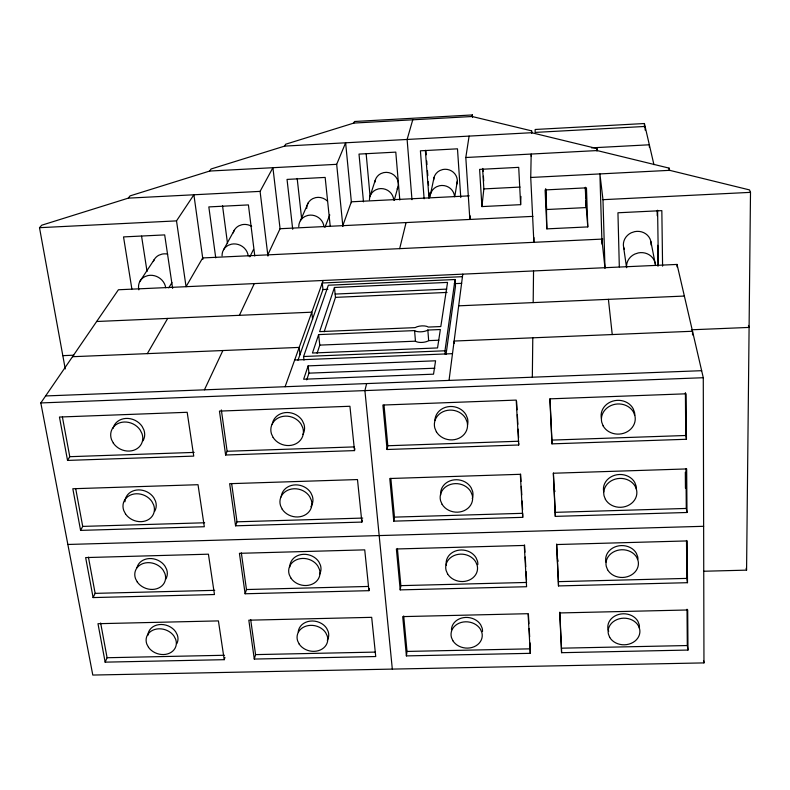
<?xml version="1.0" encoding="UTF-8"?>
<svg xmlns="http://www.w3.org/2000/svg" width="790" height="790" viewBox="0 0 790 790"><rect width="100%" height="100%" fill="white"/><g stroke="black" fill="none" stroke-linecap="round" stroke-linejoin="round"><path stroke-width="1.19" d="M530.288 653.33L528.085 613.692L402.712 616.615L406.396 655.898L530.288 653.33L530.001 642.853M703.584 571.249L746.57 570.143L750.5 192.355L749.513 189.916L669.693 170.334L530.732 177.474L533.872 242.313L533.931 237.583M532.332 377.205L532.786 337.814M533.181 302.6L533.546 270.94M530.732 177.474L531.186 154.05L531.305 156.489M669.693 170.334L669.11 168.122L597.121 150.564L596.875 148.55L531.591 132.71L531.63 130.864L472.124 116.505L353.831 123.072L285.644 144.234L284.627 146.101L211.058 168.991L209.696 171.045L130.054 195.89L128.276 198.142L41.752 225.199L39.5 227.688L65.244 368.95M522.723 517.341L520.333 474.306L389.776 478.513L393.776 521.143L522.723 517.341L522.783 514.32M518.704 444.997L516.206 400.096L382.893 405.043L387.06 449.5L518.704 444.997L518.754 443.121M520.63 204.659L518.714 167.352L479.609 169.386L481.92 206.585L520.63 204.659L520.936 196.424M481.92 206.585L483.855 188.919L482.611 168.448M449.036 380.415L462.782 274.15M470.317 215.887L469.853 219.452L465.804 157.506L469.102 136.097M406.396 655.898L407.008 651.434L403.69 615.943M446.034 354.404L455.494 286.158L455.03 279.522L328.334 285.229L303.597 356.507L304.002 360.102M445.254 354.424L444.977 350.79L455.03 279.522M400.214 589.883L396.382 548.981L524.284 545.436L526.584 586.723L400.214 589.883L400.866 585.637L397.39 548.457M472.124 116.505L472.371 114.945L354.483 121.502L353.831 123.072M454.783 196.562L457.301 181.186M393.776 521.143L394.467 517.124L390.843 478.296M368.94 590.673L364.733 549.86L239.429 553.326L245.117 593.764L368.94 590.673L369.335 588.54M387.06 449.5L387.801 445.748L384.009 405.053M361.869 522.081L357.485 479.56L229.653 483.687L235.568 525.814L361.869 522.081L362.294 520.077M430.629 193.688L434.095 177.266M354.503 450.606L349.931 406.267L219.452 411.096L225.624 455.01L354.503 450.606L354.947 448.74M366.629 383.584L364.911 390.596L392.314 669.091M399.681 248.643L406.07 222.563M394.19 200.463L397.893 187.131M412.755 119.803L407.117 139.455L411.975 199.682M254.281 659.058L248.82 620.189L371.685 617.336L375.734 656.539L254.281 659.058L255.575 654.614L250.667 619.508M245.117 593.764L246.47 589.538L241.345 552.891M224.222 659.68L218.415 620.9L97.98 623.705L105.149 662.148L224.222 659.68L224.933 657.458M369.868 196.759L375.23 180.308M317.096 353.268L319.782 345.112L318.627 334.604L414.582 330.595A7.673 2.933 -4.6 0 0 420.932 331.81A7.673 2.933 -4.6 0 0 427.834 330.042L440.356 329.519L437.541 347.936L312.445 353.021L318.627 334.604M324.167 331.78L335.483 297.366L334.456 287.471L447.545 282.405L440.81 326.547L428.338 327.07A7.673 2.933 -4.6 0 0 415.155 327.623L319.624 331.632L334.456 287.471M306.727 379.881L308.959 373.156L308.13 365.879L435.576 360.803L433.532 374.174L303.646 379.23L308.13 365.879M297.968 360.27L322.962 289.545L322.261 282.998L462.456 276.668M285.101 386.725L323.169 280.48M342.811 225.654L351.353 201.806L469.25 195.861M235.568 525.814L237 521.815L231.628 483.441M324.907 227.431L329.786 214.91M225.624 455.01L227.125 451.278L221.348 409.951M342.89 226.503L336.678 164.33L345.625 142.792L351.441 202.734M300.388 220.686L308.258 202.773M105.149 662.148L107.085 657.734L100.646 623.004M204.422 389.826L222.879 350.533M239.41 315.319L254.301 283.6M267.79 254.864L280.065 228.725L532.944 216.371M93.102 597.576L85.646 557.582L208.422 554.185L214.465 594.534L93.102 597.576L95.146 593.369L88.421 557.138M249.847 256.809L253.531 249.423M80.58 530.386L72.818 488.743L198.023 484.704L204.314 526.732L80.58 530.386L82.713 526.407L75.672 488.477M267.938 256.049L260.088 191.378L272.915 167.697L280.094 228.942M223.619 249.66L234.433 230.018M147.325 353.634L167.687 318.429M67.535 460.412L59.448 417.031L187.181 412.291L193.738 456.107L67.535 460.412L69.777 456.689L62.42 417.071M168.754 287.866L171.934 282.623M139.978 281.22L154.228 259.614M602.76 239.064L202.684 257.935L186.055 286.691L176.516 220.884L193.896 194.775L202.882 259.318M40.823 402.93L118.411 289.762L677.04 264.433L703.278 377.719L703.959 662.899L92.795 675.055L40.823 402.93L703.278 377.719M653.932 164.666L644.413 123.526L535.166 129.481L535.126 132.414L645.084 126.449L645.154 130.113M284.627 146.101L531.591 132.71M591.513 147.849L649.331 144.787L649.37 147.226M209.696 171.045L336.678 164.33M465.804 157.506L597.121 150.564M128.276 198.142L260.088 191.378M483.855 188.919L520.087 187.072M39.5 227.688L176.516 220.884M602 244.15L599.906 173.919L602.977 199.682L750.5 192.355M546.848 228.873L587.78 226.908L586.466 187.842L545.11 189.926L546.848 228.873L546.325 201.391M322.962 289.545L327.88 289.318M454.319 283.659L461.686 283.334M335.138 294.068L446.804 289.11M335.483 297.366L447.041 292.428M96.647 321.5L311.803 312.188L312.613 319.486M458.684 305.829L684.367 296.053M62.825 355.648L73.855 355.194M319.782 345.112L415.461 341.181A7.653 2.972 -4.6 0 0 421.801 342.425A7.653 2.972 -4.6 0 0 428.674 340.628L438.885 340.214M691.477 329.786L749.098 327.416L748.466 325.441M72.512 356.705L299.193 347.403L300.042 354.75M303.597 356.507L444.977 350.79M294.67 360.013L452.492 353.663M308.959 373.156L434.925 368.199M45.613 395.948L701.648 370.688M69.777 456.689L194.162 452.403M227.125 451.278L354.167 446.903M387.801 445.748L518.803 441.235M551.963 443.862L551.904 440.099L685.73 435.497L686.451 439.27L551.963 443.862L549.889 398.851L686.115 393.805L686.451 439.27M82.713 526.407L204.659 522.773M237 521.815L362.719 518.072M394.467 517.124L522.812 513.312M553.425 473.042L555.232 512.345L686.273 508.444L686.984 512.493L555.301 516.374L553.316 473.24L686.668 468.934L686.984 512.493M67.861 544.468L703.633 526.298M95.146 593.369L214.732 590.337M246.47 589.538L368.505 586.447M400.866 585.637L526.644 582.447M556.683 544.043L558.412 581.647L686.796 578.399L687.498 582.694L558.5 585.923L556.595 544.547L687.191 540.923L687.498 582.694M107.085 657.734L224.419 655.265M255.575 654.614L375.25 652.096M407.008 651.434L530.337 648.837M559.824 612.181L561.473 648.185L687.3 645.539L687.981 650.061L561.572 652.688L559.745 612.951L687.695 609.979L687.981 650.061M608.725 631.23L608.083 629.62A15.83 13.262 -0.7 0 1 618.659 614.462A15.83 13.262 -0.7 0 1 637.895 621.276L639.179 624.574A15.83 13.262 -0.7 0 1 639.396 628.03M746.135 568.247L746.57 570.143M650.901 241.602L655.117 263.218M703.584 660.618L703.959 662.899M131.871 289.022L123.536 236.911L164.685 234.906L172.635 288.399M141.568 236.161L147.049 271.503M623.596 247.142L626.588 267.701A14.457 13.361 -11.5 0 1 634.696 254.113L638.29 252.919A14.457 13.361 -11.5 0 1 655.345 265.549M215.739 257.866L208.827 206.911L248.416 204.916L254.795 256.019M222.523 205.657L227.52 243.567M292.705 229.307L287.037 179.409L325.164 177.424L330.22 226.256M297.178 178.461L301.622 218.514M601.852 239.103L604.962 267.701M608.409 299.341L612.24 334.555M363.489 201.835L359.006 154.089L395.79 152.124L399.809 200.008M366.135 153.497L370.066 196.305M587.78 226.908L585.775 200.65M414.582 330.595L415.461 341.181M427.834 330.042L428.674 340.628M424.121 198.784L420.408 150.811L457.479 148.826L460.768 197.53M425.958 151.097L426.235 154.781M426.699 160.903L426.975 164.577M427.439 170.699L427.815 175.607M428.279 181.73L428.555 185.403M429.118 192.76L429.395 196.434M425.366 150.327L429.01 198.25M454.309 343.472L454.132 341.043L692.514 331.257L692.534 334.93M472.371 114.945L472.519 117.384M482.966 169.02L483.115 171.42M483.411 176.219L483.697 181.019M516.591 401.35L517.065 409.803M517.332 414.641L517.865 424.309M518.131 429.148L518.605 437.611M520.63 474.109L521.035 481.456M521.311 486.354L521.785 494.935M522.131 501.058L522.605 509.629M524.56 544.932L524.965 552.2M525.231 557.039L525.775 566.716M526.041 571.555L526.515 580.028M528.401 614.116L528.935 623.695M529.201 628.485L529.665 636.868M531.63 130.864L531.739 133.312M550.008 398.891L551.904 440.099M545.791 189.244L546.226 198.962M545.702 188.82L546.621 209.528L586.121 207.582L585.459 188.03M585.321 187.25L585.696 198.211M596.875 148.55L596.954 150.989M602.977 199.682L604.982 268.314M619.321 266.882L617.948 212.777L661.842 210.634L662.583 266.151M561.473 648.185L561.572 652.688M558.412 581.647L558.5 585.923M644.413 123.526L644.472 127.22M555.232 512.345L555.301 516.374M657.596 210.239L658.406 265.302M657.162 210.742L657.231 215.68M657.665 245.295L657.981 266.269M669.11 168.122L669.14 170.581M677.04 264.433L677.06 266.872M685.404 392.65L685.73 435.497M685.977 468.658L686.273 508.444M686.51 540.449L686.796 578.399M687.024 609.218L687.3 645.539M685.325 472.242L685.444 488.2M138.843 289.841A14.032 12.521 29.8 0 1 144.728 276.707L147.957 275.572A14.032 12.521 29.8 0 1 165.712 287.748M153.359 261.549A13.529 12.156 30.5 0 1 158.83 255.229L161.96 254.123A13.529 12.156 30.5 0 1 167.668 254.143M306.668 208.56A12.344 11.574 25.2 0 1 312.702 198.665L315.644 197.619A12.344 11.574 25.2 0 1 327.485 201.174M298.758 226.641A12.758 11.899 24.5 0 1 304.97 216.46L308.011 215.384A12.758 11.899 24.5 0 1 323.94 226.7M430.135 196.7A12.255 11.702 10.6 0 1 436.515 186.796L439.507 185.739A12.255 11.702 10.6 0 1 454.576 196.72M433.611 180.199A11.87 11.376 10.6 0 1 439.813 170.561L442.706 169.534A11.87 11.376 10.6 0 1 456.808 184.119M222.059 255.812A13.361 12.206 27.7 0 1 228.29 245.295L231.421 244.189A13.361 12.206 27.7 0 1 248.218 255.911M233.248 232.882A12.907 11.86 28.4 0 1 238.955 225.782L241.987 224.696A12.907 11.86 28.4 0 1 251.664 226.335M651.079 244.979A13.934 12.946 -12.5 0 0 634.686 231.638L631.23 232.793A13.934 12.946 -12.5 0 0 624.258 249.294M369.424 199.761A12.225 11.593 19.2 0 1 375.606 189.906L378.548 188.859A12.225 11.593 19.2 0 1 393.697 199.791M374.855 182.243A11.84 11.277 19.8 0 1 380.8 173.632L383.663 172.615A11.84 11.277 19.8 0 1 395.701 176.792A11.84 11.277 19.8 0 1 397.163 188.958M136.966 567.635A15.622 13.025 19.7 0 1 149.231 558.57A15.622 13.025 19.7 0 1 164.922 566.045L166.621 569.353A15.622 13.025 19.7 0 1 165.614 579.366M147.888 635.348A15.296 12.541 18 0 1 158.997 624.623A15.296 12.541 18 0 1 175.647 631.743L177.306 634.923A15.296 12.541 18 0 1 176.842 643.593M327.317 640.305A15.395 12.838 12.5 0 0 328.206 631.546L326.665 628.317A15.395 12.838 12.5 0 0 310.045 621.128A15.395 12.838 12.5 0 0 298.215 631.97M319.575 574.36A15.711 13.361 13.7 0 0 320.454 565.235L318.884 561.888A15.711 13.361 13.7 0 0 301.257 554.56A15.711 13.361 13.7 0 0 289.841 566.963M601.417 418.473A16.847 15.02 -4.1 0 1 612.655 401.162A16.847 15.02 -4.1 0 1 633.126 408.637L634.498 412.35A16.847 15.02 -4.1 0 1 634.785 415.293M554.916 491.508A24.49 21.468 -0.4 0 1 554.412 489.296M434.885 420.537A16.541 14.822 7.1 0 1 447.594 406.791A16.541 14.822 7.1 0 1 465.962 414.691L467.483 418.364A16.541 14.822 7.1 0 1 467.473 425.119M440.711 495.004A16.205 14.2 6.6 0 1 452.078 480.231A16.205 14.2 6.6 0 1 471.087 487.657L472.568 491.183A16.205 14.2 6.6 0 1 472.272 498.539M603.728 491.805A16.491 14.398 -2.6 0 1 614.739 475.264A16.491 14.398 -2.6 0 1 634.785 482.502L636.128 486.067A16.491 14.398 -2.6 0 1 636.404 488.892M113.059 428.397A16.353 14.072 24.5 0 1 125.758 418.443A16.353 14.072 24.5 0 1 142.131 426.432L143.928 430.017A16.353 14.072 24.5 0 1 142.951 440.899M124.939 501.798A15.978 13.539 21.9 0 1 136.403 490.077A15.978 13.539 21.9 0 1 153.754 497.661L155.502 501.107A15.978 13.539 21.9 0 1 154.514 511.545M310.885 506.755A16.037 13.904 15.3 0 0 312.396 496.199L310.776 492.713A16.037 13.904 15.3 0 0 293.446 485.04A16.037 13.904 15.3 0 0 281.2 496.91M272.224 424.487A16.393 14.487 17.4 0 1 284.973 412.647A16.393 14.487 17.4 0 1 302.333 420.626L303.992 424.25A16.393 14.487 17.4 0 1 302.965 434.461M605.95 562.125A16.155 13.815 -1.5 0 1 616.743 546.305A16.155 13.815 -1.5 0 1 636.375 553.316L637.688 556.752A16.155 13.815 -1.5 0 1 637.955 559.152M558.115 561.246A23.996 20.589 0.4 0 1 557.473 558.056M446.31 565.176A15.879 13.628 6.3 0 1 457.055 550.531A15.879 13.628 6.3 0 1 475.995 557.651L477.446 561.038A15.879 13.628 6.3 0 1 477.832 564.603M451.446 629.66A15.563 13.084 6.1 0 1 463.463 617.662A15.563 13.084 6.1 0 1 480.715 624.831L482.127 628.09A15.563 13.084 6.1 0 1 482.502 631.516M148.52 647.336L146.831 644.156A15.366 12.581 18 0 1 154.791 629.462A15.366 12.581 18 0 1 173.988 636.088L175.656 639.288A15.366 12.581 18 0 1 167.658 653.893A15.366 12.581 18 0 1 148.52 647.336M137.263 581.983L135.525 578.685A15.701 13.075 19.7 0 1 143.592 563.349A15.701 13.075 19.7 0 1 163.175 570.173L164.893 573.5A15.701 13.075 19.7 0 1 156.785 588.738A15.701 13.075 19.7 0 1 137.263 581.983M125.541 513.964L123.763 510.538A16.047 13.588 21.8 0 1 131.92 494.52A16.047 13.588 21.8 0 1 151.927 501.551L153.685 505.007A16.047 13.588 21.8 0 1 145.478 520.916A16.047 13.588 21.8 0 1 125.541 513.964M113.326 443.121L111.499 439.546A16.432 14.121 24.4 0 1 119.774 422.808A16.432 14.121 24.4 0 1 140.205 430.066L142.012 433.661A16.432 14.121 24.4 0 1 133.698 450.28A16.432 14.121 24.4 0 1 113.326 443.121M299.193 644.077L297.623 640.868A15.464 12.877 12.5 0 1 306.441 626.006A15.464 12.877 12.5 0 1 325.678 632.701L327.228 635.93A15.464 12.877 12.5 0 1 318.37 650.693A15.464 12.877 12.5 0 1 299.193 644.077M290.858 577.994L289.249 574.656A15.78 13.4 13.7 0 1 298.205 559.142A15.78 13.4 13.7 0 1 317.847 566.045L319.427 569.402A15.78 13.4 13.7 0 1 310.44 584.817A15.78 13.4 13.7 0 1 290.858 577.994M282.188 509.195L280.539 505.719A16.116 13.953 15.2 0 1 289.624 489.514A16.116 13.953 15.2 0 1 309.68 496.624L311.309 500.119A16.116 13.953 15.2 0 1 302.175 516.216A16.116 13.953 15.2 0 1 282.188 509.195M273.143 437.492L271.454 433.878A16.471 14.536 17.3 0 1 280.687 416.932A16.471 14.536 17.3 0 1 301.168 424.269L302.837 427.904A16.471 14.536 17.3 0 1 293.564 444.74A16.471 14.536 17.3 0 1 273.143 437.492M452.887 640.749L451.446 637.5A15.632 13.124 6.1 0 1 461.153 622.471A15.632 13.124 6.1 0 1 480.438 629.235L481.861 632.504A15.632 13.124 6.1 0 1 472.114 647.445A15.632 13.124 6.1 0 1 452.887 640.749M447.604 573.925L446.133 570.548A15.948 13.677 6.3 0 1 456.008 554.856A15.948 13.677 6.3 0 1 475.699 561.828L477.15 565.225A15.948 13.677 6.3 0 1 467.236 580.818A15.948 13.677 6.3 0 1 447.604 573.925M442.104 504.316L440.593 500.801A16.274 14.26 6.7 0 1 450.646 484.398A16.274 14.26 6.7 0 1 470.751 491.587L472.242 495.123A16.274 14.26 6.7 0 1 462.14 511.416A16.274 14.26 6.7 0 1 442.104 504.316M436.366 431.745L434.816 428.081A16.62 14.872 7.2 0 1 445.056 410.928A16.62 14.872 7.2 0 1 465.596 418.344L467.117 422.028A16.62 14.872 7.2 0 1 456.837 439.072A16.62 14.872 7.2 0 1 436.366 431.745M609.702 637.352L608.399 634.074A15.899 13.312 -0.6 0 1 619.034 618.866A15.899 13.312 -0.6 0 1 638.35 625.71L639.643 629.018A15.899 13.312 -0.6 0 1 628.978 644.117A15.899 13.312 -0.6 0 1 609.702 637.352M607.599 569.768L606.266 566.351A16.225 13.864 -1.5 0 1 617.108 550.472A16.225 13.864 -1.5 0 1 636.829 557.523L638.152 560.959A16.225 13.864 -1.5 0 1 627.27 576.74A16.225 13.864 -1.5 0 1 607.599 569.768M605.407 499.329L604.044 495.774A16.57 14.457 -2.5 0 1 615.104 479.175A16.57 14.457 -2.5 0 1 635.249 486.443L636.592 490.027A16.57 14.457 -2.5 0 1 625.492 506.518A16.57 14.457 -2.5 0 1 605.407 499.329M603.125 425.869L601.723 422.166A16.936 15.079 -4 0 1 613.01 404.786A16.936 15.079 -4 0 1 633.59 412.291L634.972 416.034A16.936 15.079 -4 0 1 623.646 433.285A16.936 15.079 -4 0 1 603.125 425.869"/></g></svg>
